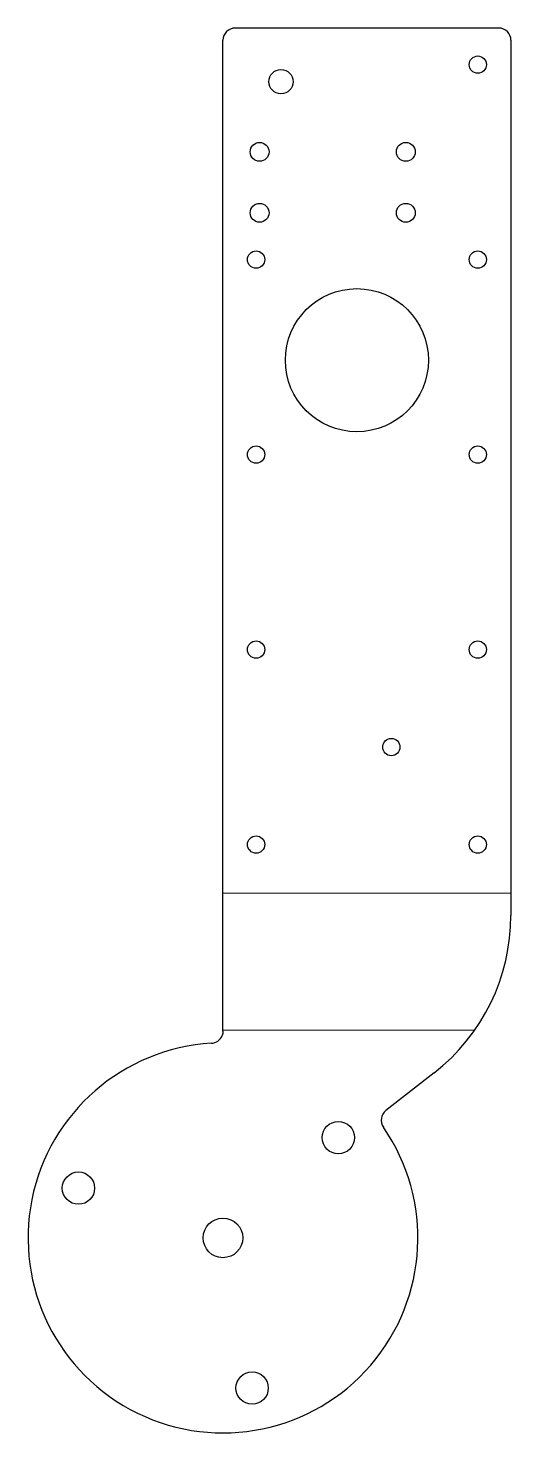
# Model space of a CAD drawing. Header units: inches. Extents: x -2 to 3, y -2.2 to 12.2.
import ezdxf

# ---------------------------------------------------------------- set-up
doc = ezdxf.new("R2010")
doc.units = ezdxf.units.IN
doc.header["$MEASUREMENT"] = 0

msp = doc.modelspace()

# ---------------------------------------------------------------- linework, layer by layer
at = {"linetype": 'Continuous', "lineweight": 25}
for p, q in [((2.83, 12.184), (0.125, 12.184)), ((0, 1.896), (0, 12.059)), ((2.955, 12.059), (2.955, 3.083)), ((2.167, 1.467), (1.672, 1.08))]:
    msp.add_line(p, q, dxfattribs=at)
at = {"color": 8, "linetype": 'Continuous', "lineweight": 0, "true_color": 0x808080}
for p, q in [((2.955, 3.309), (0, 3.309)), ((2.582, 1.904), (0, 1.904))]:
    msp.add_line(p, q, dxfattribs=at)
at = {"linetype": 'Continuous', "lineweight": 25}
for centre, radius in [((2.615, 11.809), 0.0885), ((0.595, 11.634), 0.125), ((0.376, 10.914), 0.0968), ((1.876, 10.914), 0.0968), ((0.376, 10.289), 0.0967), ((1.876, 10.289), 0.0967), ((0.34, 9.809), 0.0885), ((2.615, 9.809), 0.0885), ((1.374, 8.777), 0.734), ((0.34, 7.809), 0.0885), ((2.615, 7.809), 0.0885), ((0.34, 5.809), 0.0885), ((2.615, 5.809), 0.0885), ((1.728, 4.809), 0.0885), ((0.34, 3.809), 0.0885), ((2.615, 3.809), 0.0885), ((1.184, 0.803), 0.166), ((-1.483, 0.285), 0.166), ((0, -0.226), 0.203), ((0.299, -1.766), 0.166)]:
    msp.add_circle(centre, radius, dxfattribs=at)
for centre, radius, start, end in [((0.125, 12.059), 0.125, 90, 180), ((2.83, 12.059), 0.125, 0, 90), ((0.905, 3.083), 2.05, 308, 0), ((0, -0.226), 2, 93.3723, 34.6277), ((-0.125, 1.895), 0.125, 273.3723, 338.8322), ((1.749, 0.982), 0.125, 128, 214.6277)]:
    msp.add_arc(centre, radius, start, end, dxfattribs=at)
msp.add_open_spline([(0, 1.896), (0, 1.894), (0, 1.889), (-0.001, 1.883), (-0.002, 1.876), (-0.003, 1.869), (-0.004, 1.863), (-0.006, 1.857), (-0.008, 1.852), (-0.008, 1.85)], degree=3, knots=[0, 0, 0, 0, 0.144524, 0.287916, 0.430518, 0.572677, 0.714743, 0.857068, 1, 1, 1, 1], dxfattribs=at)

doc.saveas('drawing.dxf')
